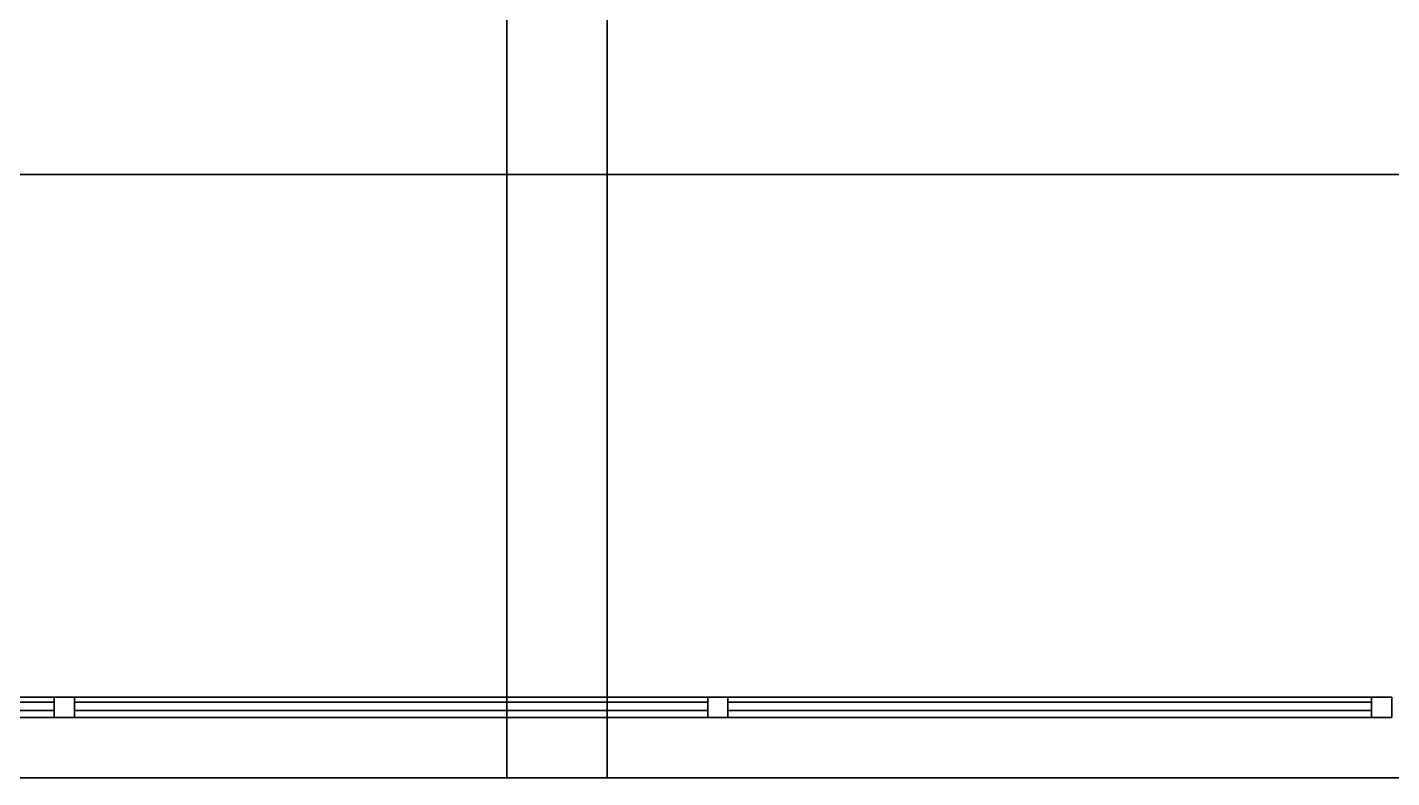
# Model space of a CAD drawing. Header units: millimetres. Extents: x 116.8 to 135.8, y -35.1 to -13.1.
# Drawn here: x 120.151 to 123.543, y -35.14 to -33.274 of the extents above; entities that cross this region are included whole.
import ezdxf

# ---------------------------------------------------------------- set-up
doc = ezdxf.new("R2010")
doc.units = ezdxf.units.MM
for name, color, linetype in [('cromato', 251, 'Continuous'), ('pannello_par', 143, 'Continuous'), ('parete_interna', 7, 'Continuous'), ('pavimento_esterno', 2, 'Continuous'), ('pavimento_terrazza', 7, 'Continuous'), ('pergola', 23, 'Continuous'), ('soffitto', 41, 'Continuous')]:
    doc.layers.add(name, color=color, linetype=linetype)

msp = doc.modelspace()

# ---------------------------------------------------------------- linework, layer by layer
at = {"layer": 'cromato'}
for points in [[(123.543, -34.9399, 4), (123.493, -34.9399, 3.95), (116.993, -34.9399, 3.95), (116.943, -34.9399, 4)], [(123.543, -34.9899, 4), (116.943, -34.9899, 4), (116.943, -34.9399, 4), (123.543, -34.9399, 4)], [(123.493, -34.9399, 3.05), (123.543, -34.9399, 3), (116.943, -34.9399, 3), (116.993, -34.9399, 3.05)], [(116.943, -34.9399, 3), (123.543, -34.9399, 3), (123.543, -34.9899, 3), (116.943, -34.9899, 3)], [(116.993, -34.9399, 3.95), (123.493, -34.9399, 3.95), (123.493, -34.9899, 3.95), (116.993, -34.9899, 3.95)], [(123.493, -34.9899, 3.05), (116.993, -34.9899, 3.05), (116.993, -34.9399, 3.05), (123.493, -34.9399, 3.05)], [(120.268, -34.9399, 3.95), (120.268, -34.9399, 3.05), (120.218, -34.9399, 3.05), (120.218, -34.9399, 3.95)], [(120.218, -34.9399, 3.95), (120.218, -34.9399, 3.05), (120.218, -34.9899, 3.05), (120.218, -34.9899, 3.95)], [(120.218, -34.9399, 3.05), (120.268, -34.9399, 3.05), (120.268, -34.9899, 3.05), (120.218, -34.9899, 3.05)], [(120.268, -34.9899, 3.95), (120.218, -34.9899, 3.95), (120.218, -34.9399, 3.95), (120.268, -34.9399, 3.95)], [(120.268, -34.9399, 3.05), (120.268, -34.9399, 3.95), (120.268, -34.9899, 3.95), (120.268, -34.9899, 3.05)], [(121.893, -34.9399, 3.95), (121.893, -34.9399, 3.05), (121.843, -34.9399, 3.05), (121.843, -34.9399, 3.95)], [(121.843, -34.9399, 3.95), (121.843, -34.9399, 3.05), (121.843, -34.9899, 3.05), (121.843, -34.9899, 3.95)], [(121.843, -34.9399, 3.05), (121.893, -34.9399, 3.05), (121.893, -34.9899, 3.05), (121.843, -34.9899, 3.05)], [(121.893, -34.9899, 3.95), (121.843, -34.9899, 3.95), (121.843, -34.9399, 3.95), (121.893, -34.9399, 3.95)], [(121.893, -34.9399, 3.05), (121.893, -34.9399, 3.95), (121.893, -34.9899, 3.95), (121.893, -34.9899, 3.05)], [(123.543, -34.9399, 3), (123.493, -34.9399, 3.05), (123.493, -34.9899, 3.05), (123.543, -34.9899, 3)], [(123.543, -34.9399, 4), (123.543, -34.9399, 3), (123.493, -34.9399, 3.05), (123.493, -34.9399, 3.95)], [(123.493, -34.9399, 3.95), (123.493, -34.9399, 3.05), (123.493, -34.9899, 3.05), (123.493, -34.9899, 3.95)], [(123.493, -34.9399, 3.05), (123.543, -34.9399, 3), (123.543, -34.9899, 3), (123.493, -34.9899, 3.05)], [(123.543, -34.9899, 4), (123.493, -34.9899, 3.95), (123.493, -34.9399, 3.95), (123.543, -34.9399, 4)], [(123.543, -34.9399, 3), (123.543, -34.9399, 4), (123.543, -34.9899, 4), (123.543, -34.9899, 3)], [(116.943, -34.9899, 4), (116.993, -34.9899, 3.95), (123.493, -34.9899, 3.95), (123.543, -34.9899, 4)], [(116.993, -34.9899, 3.05), (116.943, -34.9899, 3), (123.543, -34.9899, 3), (123.493, -34.9899, 3.05)], [(120.218, -34.9899, 3.95), (120.218, -34.9899, 3.05), (120.268, -34.9899, 3.05), (120.268, -34.9899, 3.95)], [(121.843, -34.9899, 3.95), (121.843, -34.9899, 3.05), (121.893, -34.9899, 3.05), (121.893, -34.9899, 3.95)], [(123.493, -34.9899, 3.95), (123.493, -34.9899, 3.05), (123.543, -34.9899, 3), (123.543, -34.9899, 4)]]:
    msp.add_3dface(points, dxfattribs=at)
at = {"layer": 'pannello_par'}
for points in [[(120.218, -34.9524, 3.95), (120.218, -34.9524, 3.05), (118.643, -34.9524, 3.05), (118.643, -34.9524, 3.95)], [(118.643, -34.9524, 3.05), (120.218, -34.9524, 3.05), (120.218, -34.9724, 3.05), (118.643, -34.9724, 3.05)], [(120.218, -34.9724, 3.95), (118.643, -34.9724, 3.95), (118.643, -34.9524, 3.95), (120.218, -34.9524, 3.95)], [(120.218, -34.9524, 3.05), (120.218, -34.9524, 3.95), (120.218, -34.9724, 3.95), (120.218, -34.9724, 3.05)], [(121.843, -34.9524, 3.95), (121.843, -34.9524, 3.05), (120.268, -34.9524, 3.05), (120.268, -34.9524, 3.95)], [(120.268, -34.9524, 3.95), (120.268, -34.9524, 3.05), (120.268, -34.9724, 3.05), (120.268, -34.9724, 3.95)], [(120.268, -34.9524, 3.05), (121.843, -34.9524, 3.05), (121.843, -34.9724, 3.05), (120.268, -34.9724, 3.05)], [(121.843, -34.9724, 3.95), (120.268, -34.9724, 3.95), (120.268, -34.9524, 3.95), (121.843, -34.9524, 3.95)], [(121.843, -34.9524, 3.05), (121.843, -34.9524, 3.95), (121.843, -34.9724, 3.95), (121.843, -34.9724, 3.05)], [(123.493, -34.9524, 3.95), (123.493, -34.9524, 3.05), (121.893, -34.9524, 3.05), (121.893, -34.9524, 3.95)], [(121.893, -34.9524, 3.95), (121.893, -34.9524, 3.05), (121.893, -34.9724, 3.05), (121.893, -34.9724, 3.95)], [(121.893, -34.9524, 3.05), (123.493, -34.9524, 3.05), (123.493, -34.9724, 3.05), (121.893, -34.9724, 3.05)], [(123.493, -34.9724, 3.95), (121.893, -34.9724, 3.95), (121.893, -34.9524, 3.95), (123.493, -34.9524, 3.95)], [(123.493, -34.9524, 3.05), (123.493, -34.9524, 3.95), (123.493, -34.9724, 3.95), (123.493, -34.9724, 3.05)], [(118.643, -34.9724, 3.95), (118.643, -34.9724, 3.05), (120.218, -34.9724, 3.05), (120.218, -34.9724, 3.95)], [(120.268, -34.9724, 3.95), (120.268, -34.9724, 3.05), (121.843, -34.9724, 3.05), (121.843, -34.9724, 3.95)], [(121.893, -34.9724, 3.95), (121.893, -34.9724, 3.05), (123.493, -34.9724, 3.05), (123.493, -34.9724, 3.95)]]:
    msp.add_3dface(points, dxfattribs=at)
at = {"layer": 'parete_interna'}
for points in [[(121.593, -35.1399, 2.7), (119.218, -35.1399, 2.7), (119.218, -35.1399, 3), (121.593, -35.1399, 3)], [(123.968, -35.1399, 2.7), (121.593, -35.1399, 2.7), (121.593, -35.1399, 3), (123.968, -35.1399, 3)]]:
    msp.add_3dface(points, dxfattribs=at)
at = {"layer": 'pavimento_esterno'}
for points in [[(123.843, -28.1399, -0.0183), (123.843, -35.1399, -0.0183), (118.843, -35.1399, -0.0183), (118.843, -28.1399, -0.0183)], [(118.843, -31.6399), (118.843, -35.1399), (121.343, -35.1399), (121.343, -31.6399)], [(121.343, -31.6399), (121.343, -35.1399), (123.843, -35.1399), (123.843, -31.6399)], [(118.843, -35.1399, -0.0183), (123.843, -35.1399, -0.0183), (123.843, -35.1399), (118.843, -35.1399)]]:
    msp.add_3dface(points, dxfattribs=at)
at = {"layer": 'pavimento_terrazza'}
for points in [[(121.593, -35.1399, 3), (116.843, -35.1399, 3), (116.843, -31.4899, 3), (121.593, -31.4899, 3)], [(126.343, -35.1399, 3), (121.593, -35.1399, 3), (121.593, -31.4899, 3), (126.343, -31.4899, 3)]]:
    msp.add_3dface(points, dxfattribs=at)
at = {"layer": 'pergola'}
for points in [[(123.543, -28.1399, 5.7), (124.643, -28.1399, 5.7), (124.643, -33.6399, 5.7), (123.543, -32.6399, 5.7)], [(123.543, -32.6399, 6), (124.643, -33.6399, 6), (124.643, -28.1399, 6), (123.543, -28.1399, 6)], [(123.543, -32.6399, 5.7), (124.643, -33.6399, 5.7), (118.343, -33.6399, 5.7), (119.443, -32.6399, 5.7)], [(119.443, -32.6399, 6), (118.343, -33.6399, 6), (124.643, -33.6399, 6), (123.543, -32.6399, 6)], [(124.643, -33.6399, 5.7), (123.543, -32.6399, 5.7), (123.543, -32.6399, 6), (124.643, -33.6399, 6)], [(123.543, -32.6399, 5.7), (124.643, -33.6399, 5.7), (124.643, -33.6399, 6), (123.543, -32.6399, 6)], [(118.343, -33.6399, 5.7), (124.643, -33.6399, 5.7), (124.643, -33.6399, 6), (118.343, -33.6399, 6)]]:
    msp.add_3dface(points, dxfattribs=at)
at = {"layer": 'soffitto'}
for points in [[(121.593, -31.4899, 2.7), (116.843, -31.4899, 2.7), (116.843, -35.1399, 2.7), (121.593, -35.1399, 2.7)], [(126.343, -31.4899, 2.7), (121.593, -31.4899, 2.7), (121.593, -35.1399, 2.7), (126.343, -35.1399, 2.7)]]:
    msp.add_3dface(points, dxfattribs=at)

doc.saveas('drawing.dxf')
